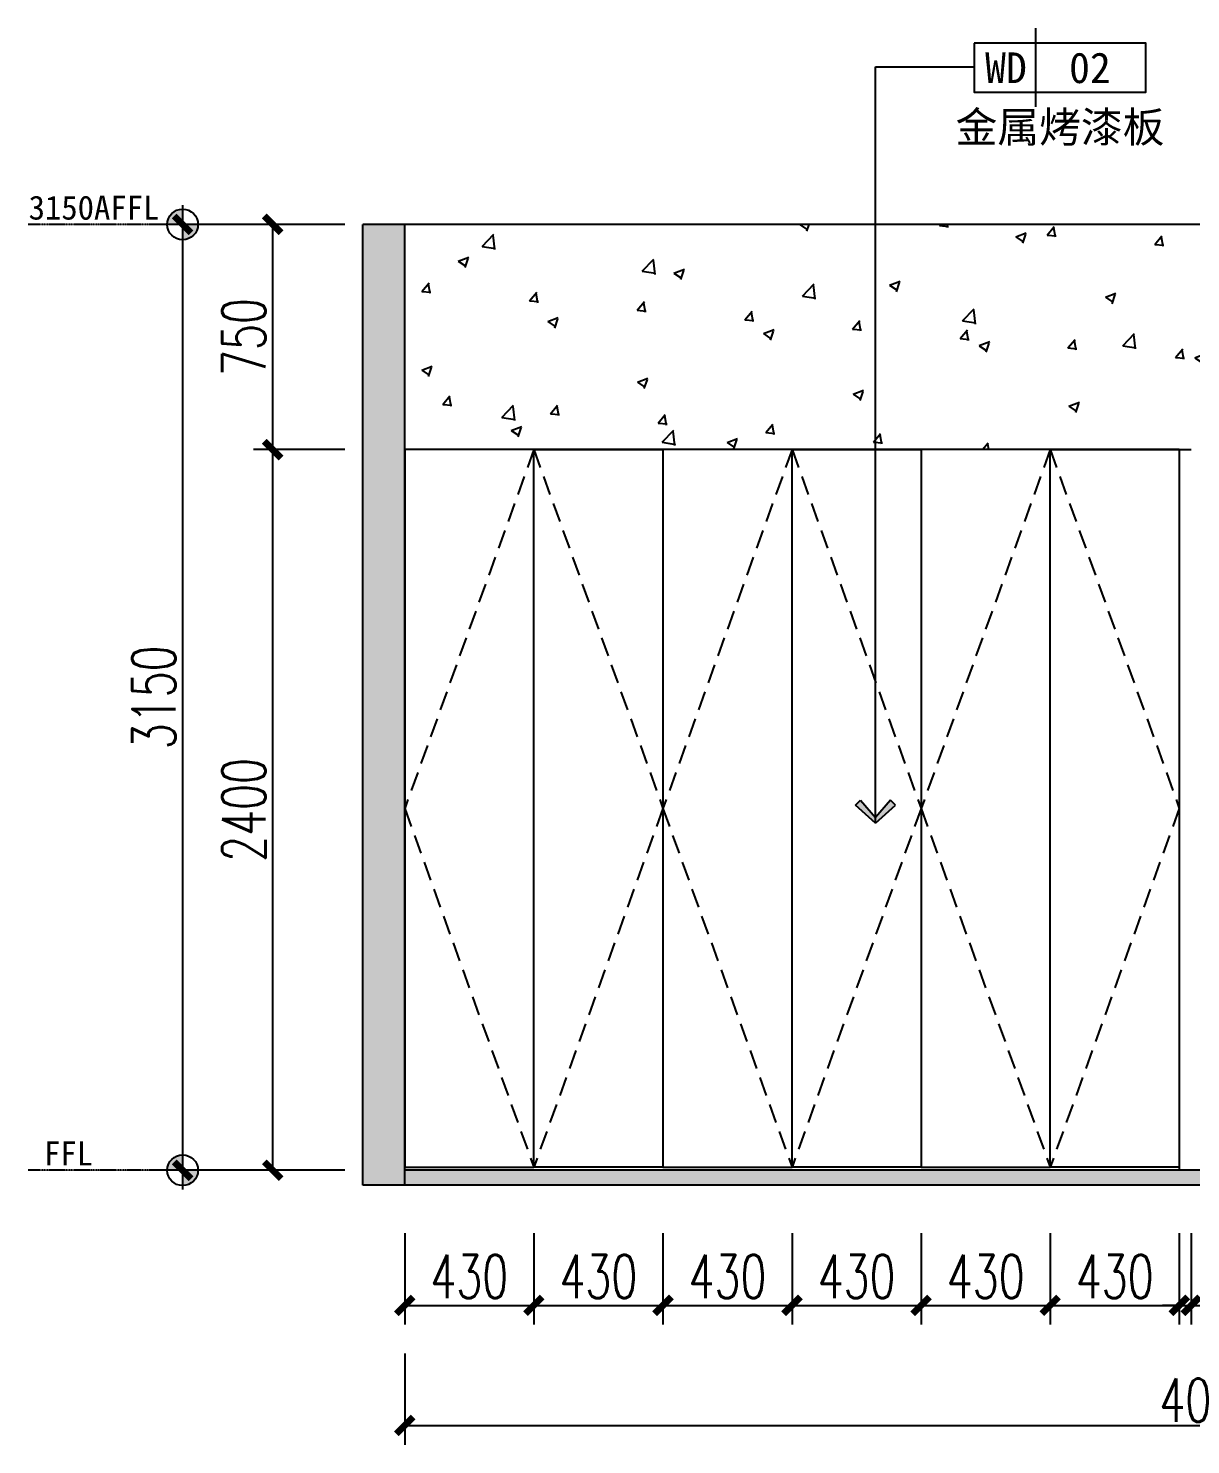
# Model space of a CAD drawing. Header units: millimetres. Extents: x 5625199 to 7433318, y -3316392 to -2552493.
# Drawn here: x 6279415 to 6283286, y -2677437 to -2672720 of the extents above; entities that cross this region are included whole.
import ezdxf
from ezdxf.enums import TextEntityAlignment as Align

# ---------------------------------------------------------------- set-up
doc = ezdxf.new("R2010")
doc.units = ezdxf.units.MM
doc.header["$PDMODE"] = 35
doc.header["$PDSIZE"] = -10
doc.linetypes.add('DASHED', pattern=[19.049999999999997, 12.7, -6.349999999999997])
doc.linetypes.add('M-CENTER', pattern=[11.25, 7.5, -1.25, 1.25, -1.25])
for name, color, linetype in [('155', 155, 'Continuous'), ('DIM', 7, 'Continuous'), ('PL-文字标注', 2, 'Continuous')]:
    doc.layers.add(name, color=color, linetype=linetype)
doc.styles.add('03.YBC-宋体2.5', font='', dxfattribs={"width": 0.8, "height": 2.5})
doc.styles.add('dop-S', font='')
doc.styles.add('标注-尺寸', font='simplex.shx', dxfattribs={"width": 0.7})
doc.styles.get('03.YBC-宋体2.5').set_extended_font_data('SimSun')
doc.styles.get('dop-S').set_extended_font_data('SimSun')
doc.dimstyles.new('90', dxfattribs={"dimscale": 0.9, "dimtxt": 150, "dimasz": 50, "dimexe": 120, "dimexo": 150, "dimgap": 30, "dimtad": 1, "dimdec": 0, "dimrnd": 5, "dimdsep": 46, "dimtxsty": '标注-尺寸', "dimblk": 'ARCHTICK', "dimcen": 0.2, "dimclrd": 8, "dimclre": 8, "dimclrt": 2, "dimadec": 0, "dimazin": 0, "dimtfac": 1, "dimtdec": 0, "dimtmove": 2, "dimatfit": 3, "dimldrblk": 'ccccc', "dimfxl": 300, "dimfxlon": 1, "dimtolj": 1, "dimtzin": 0, "dimarcsym": 0})
doc.dimstyles.new('副本 100', dxfattribs={"dimscale": 0.8, "dimtxt": 180, "dimasz": 70, "dimexe": 80, "dimexo": 100, "dimgap": 30, "dimtad": 1, "dimdec": 0, "dimrnd": 5, "dimdsep": 46, "dimtxsty": '标注-尺寸', "dimblk": 'ARCHTICK', "dimcen": 0.2, "dimdle": 5, "dimclrd": 8, "dimclre": 8, "dimclrt": 2, "dimadec": 0, "dimazin": 0, "dimtfac": 1, "dimtdec": 0, "dimtmove": 2, "dimatfit": 3, "dimldrblk": 'ccccc', "dimfxl": 300, "dimfxlon": 1, "dimtolj": 1, "dimtzin": 0, "dimarcsym": 0})

# ---------------------------------------------------------------- blocks, each defined once
blk = doc.blocks.new('_ArchTick')
at = {"color": 0, "linetype": 'ByBlock', "const_width": 0.4}
blk.add_lwpolyline([(-0.5, -0.5), (0.5, 0.5)], dxfattribs=at)
blk = doc.blocks.new('*D250')
at = {"layer": '155', "color": 8, "lineweight": -2, "ltscale": 500, "transparency": 16777216}
for p, q in [((6280668.488560697, -2676732.718903087), (6280668.488560697, -2677036.718903087)), ((6281098.480988719, -2676732.718903087), (6281098.480988719, -2677036.718903087)), ((6280664.488560696, -2676972.718903087), (6281102.480988719, -2676972.718903087))]:
    blk.add_line(p, q, dxfattribs=at)
at = {"layer": 'Defpoints', "color": 0, "transparency": 16777216}
for p in [(6281098.480988719, -2676512.718903087), (6280668.488560697, -2676572.718903087), (6281098.480988719, -2676972.718903087)]:
    blk.add_point(p, dxfattribs=at)
at = {"layer": '155', "color": 8, "linetype": 'ByBlock', "lineweight": -2, "transparency": 16777216, "xscale": 56, "yscale": 56, "zscale": 56, "rotation": 180}
blk.add_blockref('_ArchTick', (6280668.488560697, -2676972.718903087), dxfattribs=at)
at = {"layer": '155', "color": 8, "linetype": 'ByBlock', "lineweight": -2, "transparency": 16777216, "xscale": 56, "yscale": 56, "zscale": 56}
blk.add_blockref('_ArchTick', (6281098.480988719, -2676972.718903087), dxfattribs=at)
at = {"layer": '155', "color": 2, "ltscale": 500, "transparency": 16777216, "insert": (6280883.484774707, -2676876.718903086), "char_height": 144, "attachment_point": 5, "style": '标注-尺寸'}
blk.add_mtext('\\A1;430', dxfattribs=at)
blk = doc.blocks.new('ccccc')
h = blk.add_hatch(color=44)
h.dxf.hatch_style = 1
h.paths.add_polyline_path([(-1.713128774543291, -1.115298350458032), (-1.349075249163432, -1.474599215202033), (1e-16, 1e-16), (-1.349075249163432, 1.474599215202033), (-1.713128774543291, 1.115298350458032), (-0.4242640688316899, -1e-16)])
at = {"color": 44}
for p, q in [((-1.349075249163432, 1.474599215202033), (-1.713128774543291, 1.115298350458032)), ((-1.713128774543291, 1.115298350458032), (-0.4242640688316898, 0)), ((0, 0), (-1.349075249163432, 1.474599215202033)), ((-0.4242640688316898, 0), (-5.066636229632421, 0)), ((-1.713128774543291, -1.115298350458032), (-0.4242640688316898, 0)), ((0, 0), (-1.349075249163432, -1.474599215202033)), ((-1.349075249163432, -1.474599215202033), (-1.713128774543291, -1.115298350458032))]:
    blk.add_line(p, q, dxfattribs=at)
blk = doc.blocks.new('*D251')
at = {"layer": '155', "color": 8, "lineweight": -2, "ltscale": 500, "transparency": 16777216}
for p, q in [((6281098.480988719, -2676732.718903087), (6281098.480988719, -2677036.718903087)), ((6281528.473416742, -2676732.718903087), (6281528.473416742, -2677036.718903087)), ((6281094.480988719, -2676972.718903087), (6281532.473416741, -2676972.718903087))]:
    blk.add_line(p, q, dxfattribs=at)
at = {"layer": 'Defpoints', "color": 0, "transparency": 16777216}
for p in [(6281098.480988719, -2676512.718903087), (6281528.473416742, -2676512.718903087), (6281528.473416742, -2676972.718903087)]:
    blk.add_point(p, dxfattribs=at)
at = {"layer": '155', "color": 8, "linetype": 'ByBlock', "lineweight": -2, "transparency": 16777216, "xscale": 56, "yscale": 56, "zscale": 56, "rotation": 180}
blk.add_blockref('_ArchTick', (6281098.480988719, -2676972.718903087), dxfattribs=at)
at = {"layer": '155', "color": 8, "linetype": 'ByBlock', "lineweight": -2, "transparency": 16777216, "xscale": 56, "yscale": 56, "zscale": 56}
blk.add_blockref('_ArchTick', (6281528.473416742, -2676972.718903087), dxfattribs=at)
at = {"layer": '155', "color": 2, "ltscale": 500, "transparency": 16777216, "insert": (6281313.47720273, -2676876.718903086), "char_height": 144, "attachment_point": 5, "style": '标注-尺寸'}
blk.add_mtext('\\A1;430', dxfattribs=at)
blk = doc.blocks.new('*D252')
at = {"layer": '155', "color": 8, "lineweight": -2, "ltscale": 500, "transparency": 16777216}
for p, q in [((6281528.473416742, -2676732.718903087), (6281528.473416742, -2677036.718903087)), ((6281958.465844764, -2676732.718903087), (6281958.465844764, -2677036.718903087)), ((6281524.473416741, -2676972.718903087), (6281962.465844763, -2676972.718903087))]:
    blk.add_line(p, q, dxfattribs=at)
at = {"layer": 'Defpoints', "color": 0, "transparency": 16777216}
for p in [(6281528.473416742, -2676512.718903087), (6281958.465844764, -2676512.718903087), (6281958.465844764, -2676972.718903087)]:
    blk.add_point(p, dxfattribs=at)
at = {"layer": '155', "color": 8, "linetype": 'ByBlock', "lineweight": -2, "transparency": 16777216, "xscale": 56, "yscale": 56, "zscale": 56, "rotation": 180}
blk.add_blockref('_ArchTick', (6281528.473416742, -2676972.718903087), dxfattribs=at)
at = {"layer": '155', "color": 8, "linetype": 'ByBlock', "lineweight": -2, "transparency": 16777216, "xscale": 56, "yscale": 56, "zscale": 56}
blk.add_blockref('_ArchTick', (6281958.465844764, -2676972.718903087), dxfattribs=at)
at = {"layer": '155', "color": 2, "ltscale": 500, "transparency": 16777216, "insert": (6281743.469630752, -2676876.718903086), "char_height": 144, "attachment_point": 5, "style": '标注-尺寸'}
blk.add_mtext('\\A1;430', dxfattribs=at)
blk = doc.blocks.new('*D253')
at = {"layer": '155', "color": 8, "lineweight": -2, "ltscale": 500, "transparency": 16777216}
for p, q in [((6281958.465844764, -2676732.718903087), (6281958.465844764, -2677036.718903087)), ((6282388.458272786, -2676732.718903087), (6282388.458272786, -2677036.718903087)), ((6281954.465844763, -2676972.718903087), (6282392.458272786, -2676972.718903087))]:
    blk.add_line(p, q, dxfattribs=at)
at = {"layer": 'Defpoints', "color": 0, "transparency": 16777216}
for p in [(6281958.465844764, -2676512.718903087), (6282388.458272786, -2676512.718903087), (6282388.458272786, -2676972.718903087)]:
    blk.add_point(p, dxfattribs=at)
at = {"layer": '155', "color": 8, "linetype": 'ByBlock', "lineweight": -2, "transparency": 16777216, "xscale": 56, "yscale": 56, "zscale": 56, "rotation": 180}
blk.add_blockref('_ArchTick', (6281958.465844764, -2676972.718903087), dxfattribs=at)
at = {"layer": '155', "color": 8, "linetype": 'ByBlock', "lineweight": -2, "transparency": 16777216, "xscale": 56, "yscale": 56, "zscale": 56}
blk.add_blockref('_ArchTick', (6282388.458272786, -2676972.718903087), dxfattribs=at)
at = {"layer": '155', "color": 2, "ltscale": 500, "transparency": 16777216, "insert": (6282173.462058775, -2676876.718903086), "char_height": 144, "attachment_point": 5, "style": '标注-尺寸'}
blk.add_mtext('\\A1;430', dxfattribs=at)
blk = doc.blocks.new('*D254')
at = {"layer": '155', "color": 8, "lineweight": -2, "ltscale": 500, "transparency": 16777216}
for p, q in [((6282388.458272786, -2676732.718903087), (6282388.458272786, -2677036.718903087)), ((6282818.450700808, -2676732.718903087), (6282818.450700808, -2677036.718903087)), ((6282384.458272786, -2676972.718903087), (6282822.450700808, -2676972.718903087))]:
    blk.add_line(p, q, dxfattribs=at)
at = {"layer": 'Defpoints', "color": 0, "transparency": 16777216}
for p in [(6282388.458272786, -2676512.718903087), (6282818.450700808, -2676512.718903087), (6282818.450700808, -2676972.718903087)]:
    blk.add_point(p, dxfattribs=at)
at = {"layer": '155', "color": 8, "linetype": 'ByBlock', "lineweight": -2, "transparency": 16777216, "xscale": 56, "yscale": 56, "zscale": 56, "rotation": 180}
blk.add_blockref('_ArchTick', (6282388.458272786, -2676972.718903087), dxfattribs=at)
at = {"layer": '155', "color": 8, "linetype": 'ByBlock', "lineweight": -2, "transparency": 16777216, "xscale": 56, "yscale": 56, "zscale": 56}
blk.add_blockref('_ArchTick', (6282818.450700808, -2676972.718903087), dxfattribs=at)
at = {"layer": '155', "color": 2, "ltscale": 500, "transparency": 16777216, "insert": (6282603.454486796, -2676876.718903086), "char_height": 144, "attachment_point": 5, "style": '标注-尺寸'}
blk.add_mtext('\\A1;430', dxfattribs=at)
blk = doc.blocks.new('*D255')
at = {"layer": '155', "color": 8, "lineweight": -2, "ltscale": 500, "transparency": 16777216}
for p, q in [((6282818.450700808, -2676732.718903087), (6282818.450700808, -2677036.718903087)), ((6283248.44312883, -2676732.718903087), (6283248.44312883, -2677036.718903087)), ((6282814.450700808, -2676972.718903087), (6283252.44312883, -2676972.718903087))]:
    blk.add_line(p, q, dxfattribs=at)
at = {"layer": 'Defpoints', "color": 0, "transparency": 16777216}
for p in [(6282818.450700808, -2676512.718903087), (6283248.44312883, -2676512.718903087), (6283248.44312883, -2676972.718903087)]:
    blk.add_point(p, dxfattribs=at)
at = {"layer": '155', "color": 8, "linetype": 'ByBlock', "lineweight": -2, "transparency": 16777216, "xscale": 56, "yscale": 56, "zscale": 56, "rotation": 180}
blk.add_blockref('_ArchTick', (6282818.450700808, -2676972.718903087), dxfattribs=at)
at = {"layer": '155', "color": 8, "linetype": 'ByBlock', "lineweight": -2, "transparency": 16777216, "xscale": 56, "yscale": 56, "zscale": 56}
blk.add_blockref('_ArchTick', (6283248.44312883, -2676972.718903087), dxfattribs=at)
at = {"layer": '155', "color": 2, "ltscale": 500, "transparency": 16777216, "insert": (6283033.446914819, -2676876.718903086), "char_height": 144, "attachment_point": 5, "style": '标注-尺寸'}
blk.add_mtext('\\A1;430', dxfattribs=at)
blk = doc.blocks.new('*D256')
at = {"layer": '155', "color": 8, "lineweight": -2, "ltscale": 500, "transparency": 16777216}
for p, q in [((6283248.44312883, -2676732.718903087), (6283248.44312883, -2677036.718903087)), ((6283288.44312883, -2676732.718903087), (6283288.44312883, -2677036.718903087)), ((6283248.44312883, -2676972.718903087), (6283192.44312883, -2676972.718903087)), ((6283244.443128829, -2676972.718903087), (6283292.443128829, -2676972.718903087)), ((6283288.44312883, -2676972.718903087), (6283344.44312883, -2676972.718903087))]:
    blk.add_line(p, q, dxfattribs=at)
at = {"layer": 'Defpoints', "color": 0, "transparency": 16777216}
for p in [(6283248.44312883, -2676512.718903087), (6283288.44312883, -2676512.718903087), (6283288.44312883, -2676972.718903087)]:
    blk.add_point(p, dxfattribs=at)
at = {"layer": '155', "color": 8, "linetype": 'ByBlock', "lineweight": -2, "transparency": 16777216, "xscale": 56, "yscale": 56, "zscale": 56}
blk.add_blockref('_ArchTick', (6283248.44312883, -2676972.718903087), dxfattribs=at)
at = {"layer": '155', "color": 8, "linetype": 'ByBlock', "lineweight": -2, "transparency": 16777216, "xscale": 56, "yscale": 56, "zscale": 56, "rotation": 180}
blk.add_blockref('_ArchTick', (6283288.44312883, -2676972.718903087), dxfattribs=at)
at = {"layer": '155', "color": 2, "ltscale": 500, "transparency": 16777216, "insert": (6283268.443128831, -2677288.718903087), "char_height": 144, "attachment_point": 5, "style": '标注-尺寸'}
blk.add_mtext('\\A1;40', dxfattribs=at)
blk = doc.blocks.new('*D257')
at = {"layer": '155', "color": 8, "lineweight": -2, "ltscale": 500, "transparency": 16777216}
for p, q in [((6283288.44312883, -2676732.718903087), (6283288.44312883, -2677036.718903087)), ((6283738.44312883, -2676732.718903087), (6283738.44312883, -2677036.718903087)), ((6283284.443128829, -2676972.718903087), (6283742.443128829, -2676972.718903087))]:
    blk.add_line(p, q, dxfattribs=at)
at = {"layer": 'Defpoints', "color": 0, "transparency": 16777216}
for p in [(6283288.44312883, -2676512.718903087), (6283738.44312883, -2676512.718903087), (6283738.44312883, -2676972.718903087)]:
    blk.add_point(p, dxfattribs=at)
at = {"layer": '155', "color": 8, "linetype": 'ByBlock', "lineweight": -2, "transparency": 16777216, "xscale": 56, "yscale": 56, "zscale": 56, "rotation": 180}
blk.add_blockref('_ArchTick', (6283288.44312883, -2676972.718903087), dxfattribs=at)
at = {"layer": '155', "color": 8, "linetype": 'ByBlock', "lineweight": -2, "transparency": 16777216, "xscale": 56, "yscale": 56, "zscale": 56}
blk.add_blockref('_ArchTick', (6283738.44312883, -2676972.718903087), dxfattribs=at)
at = {"layer": '155', "color": 2, "ltscale": 500, "transparency": 16777216, "insert": (6283513.44312883, -2676876.718903086), "char_height": 144, "attachment_point": 5, "style": '标注-尺寸'}
blk.add_mtext('\\A1;450', dxfattribs=at)
blk = doc.blocks.new('*D371')
at = {"layer": '155', "color": 8, "lineweight": -2, "ltscale": 500, "transparency": 16777216}
for p, q in [((6280668.488560697, -2677132.718903087), (6280668.488560697, -2677436.718903087)), ((6288688.44312883, -2677132.718903087), (6288688.44312883, -2677436.718903087)), ((6280664.488560696, -2677372.718903086), (6288692.443128829, -2677372.718903086))]:
    blk.add_line(p, q, dxfattribs=at)
at = {"layer": 'Defpoints', "color": 0, "transparency": 16777216}
for p in [(6280668.488560697, -2676572.718903087), (6288688.44312883, -2676572.718903087), (6288688.44312883, -2677372.718903086)]:
    blk.add_point(p, dxfattribs=at)
at = {"layer": '155', "color": 8, "linetype": 'ByBlock', "lineweight": -2, "transparency": 16777216, "xscale": 56, "yscale": 56, "zscale": 56, "rotation": 180}
blk.add_blockref('_ArchTick', (6280668.488560697, -2677372.718903086), dxfattribs=at)
at = {"layer": '155', "color": 8, "linetype": 'ByBlock', "lineweight": -2, "transparency": 16777216, "xscale": 56, "yscale": 56, "zscale": 56}
blk.add_blockref('_ArchTick', (6288688.44312883, -2677372.718903086), dxfattribs=at)
at = {"layer": '155', "color": 2, "ltscale": 500, "transparency": 16777216, "insert": (6284678.465844763, -2677276.718903087), "char_height": 144, "attachment_point": 5, "style": '标注-尺寸'}
blk.add_mtext('\\A1;8020', dxfattribs=at)
blk = doc.blocks.new('子标高')
h = blk.add_hatch(color=256)
edge = h.paths.add_edge_path()
edge.add_arc((-600.2409431565975, 0.2411642588631366), 50.95940477876863, 89.72884797535391, 180.2711520246482, ccw=False)
edge.add_line((-599.9997788977342, 51.19999838216973), (-599.9997788977342, -3.638e-12))
edge.add_line((-599.9997788977342, 0), (-651.1997772799077, 0))
edge = h.paths.add_edge_path()
edge.add_arc((-599.7586146388712, -0.2411642588667746), 50.95940477876958, -90.27115202464557, 0.271152024646824, ccw=False)
edge.add_line((-599.9997788977342, -51.19999838217336), (-599.9997788977342, 0))
edge.add_line((-599.9997788977342, 0), (-548.7997805155609, 0))
for p, q in [((-599.9997788977342, 63.99999797771307), (-599.9997788977342, -63.9999979777167)), ((-200, 0), (-709.9997754219294, 0))]:
    blk.add_line(p, q)
at = {"linetype": 'M-CENTER', "ltscale": 0.5}
blk.add_line((-709.9997754219294, -3.63798e-11), (-1113.972843062991, 9.8225428e-09), dxfattribs=at)
at = {"color": 5}
blk.add_circle((-599.9997788977342, 0), 51.19999838217196, dxfattribs=at)
at = {"style": 'dop-S'}
blk.add_attdef('标高', (-1232.206651260485, 15.99306680168956), '', height=99.99999684017963, dxfattribs=at)
blk = doc.blocks.new('母标高')
h = blk.add_hatch(color=256)
edge = h.paths.add_edge_path()
edge.add_arc((-600.2409431565975, 0.2411642588631366), 50.95940477876863, 89.72884797535391, 180.2711520246482, ccw=False)
edge.add_line((-599.9997788977342, 51.19999838216973), (-599.9997788977342, -3.638e-12))
edge.add_line((-599.9997788977342, 0), (-651.1997772799077, 0))
edge = h.paths.add_edge_path()
edge.add_arc((-599.7586146388712, -0.2411642588667746), 50.95940477876958, -90.27115202464557, 0.271152024646824, ccw=False)
edge.add_line((-599.9997788977342, -51.19999838217336), (-599.9997788977342, 0))
edge.add_line((-599.9997788977342, 0), (-548.7997805155609, 0))
for p, q in [((-599.9997788977342, 63.99999797771307), (-599.9997788977342, -63.9999979777167)), ((-200, 0), (-709.9997754219294, 0))]:
    blk.add_line(p, q)
at = {"linetype": 'M-CENTER', "ltscale": 0.5}
blk.add_line((-709.9997754219294, -3.63798e-11), (-1113.972843062991, 9.8225428e-09), dxfattribs=at)
at = {"color": 5}
blk.add_circle((-599.9997788977342, 0), 51.19999838217196, dxfattribs=at)
at = {"style": 'dop-S'}
blk.add_attdef('标高', (-1104.391530706991, 15.99306680168956), '', height=99.99999684017963, dxfattribs=at)
blk = doc.blocks.new('*D487')
at = {"layer": '155', "color": 8, "lineweight": -2, "ltscale": 500, "transparency": 16777216}
for p, q in [((6280468.488147211, -2674122.718903086), (6280164.488147211, -2674122.718903086)), ((6280228.48814721, -2676526.718903087), (6280228.48814721, -2674118.718903086)), ((6280468.488147211, -2676522.718903087), (6280164.488147211, -2676522.718903087))]:
    blk.add_line(p, q, dxfattribs=at)
at = {"layer": 'Defpoints', "color": 0, "transparency": 16777216}
for p in [(6280228.48814721, -2674122.718903086), (6280823.329188709, -2674122.718903086), (6280823.329188709, -2676522.718903087)]:
    blk.add_point(p, dxfattribs=at)
at = {"layer": '155', "color": 8, "linetype": 'ByBlock', "lineweight": -2, "transparency": 16777216, "xscale": 56, "yscale": 56, "zscale": 56}
for p, rotation in [((6280228.48814721, -2674122.718903086), 90), ((6280228.48814721, -2676522.718903087), 270)]:
    blk.add_blockref('_ArchTick', p, dxfattribs=dict(at, rotation=rotation))
at = {"layer": '155', "color": 2, "ltscale": 500, "transparency": 16777216, "insert": (6280132.488147211, -2675322.718903087), "char_height": 144, "attachment_point": 5, "rotation": 90, "style": '标注-尺寸'}
blk.add_mtext('\\A1;2400', dxfattribs=at)
blk = doc.blocks.new('*D488')
at = {"layer": '155', "color": 8, "lineweight": -2, "ltscale": 500, "transparency": 16777216}
for p, q in [((6280468.488147211, -2673372.718903087), (6280164.488147211, -2673372.718903087)), ((6280228.48814721, -2674126.718903087), (6280228.48814721, -2673368.718903087)), ((6280468.488147211, -2674122.718903086), (6280164.488147211, -2674122.718903086))]:
    blk.add_line(p, q, dxfattribs=at)
at = {"layer": 'Defpoints', "color": 0, "transparency": 16777216}
for p in [(6280228.48814721, -2673372.718903087), (6280998.832805778, -2673372.718903087), (6280823.329188709, -2674122.718903086)]:
    blk.add_point(p, dxfattribs=at)
at = {"layer": '155', "color": 8, "linetype": 'ByBlock', "lineweight": -2, "transparency": 16777216, "xscale": 56, "yscale": 56, "zscale": 56}
for p, rotation in [((6280228.48814721, -2673372.718903087), 90), ((6280228.48814721, -2674122.718903086), 270)]:
    blk.add_blockref('_ArchTick', p, dxfattribs=dict(at, rotation=rotation))
at = {"layer": '155', "color": 2, "ltscale": 500, "transparency": 16777216, "insert": (6280132.488147211, -2673747.718903087), "char_height": 144, "attachment_point": 5, "rotation": 90, "style": '标注-尺寸'}
blk.add_mtext('\\A1;750', dxfattribs=at)
blk = doc.blocks.new('*D489')
at = {"layer": '155', "color": 8, "lineweight": -2, "ltscale": 500, "transparency": 16777216}
for p, q in [((6280168.488368314, -2673372.718903087), (6279864.488368314, -2673372.718903087)), ((6279928.488368313, -2673368.718903087), (6279928.488368313, -2676526.718903087)), ((6280168.488368314, -2676522.718903087), (6279864.488368314, -2676522.718903087))]:
    blk.add_line(p, q, dxfattribs=at)
at = {"layer": 'Defpoints', "color": 0, "transparency": 16777216}
for p in [(6280998.832805778, -2673372.718903087), (6279928.488368313, -2676522.718903087), (6280823.329188709, -2676522.718903087)]:
    blk.add_point(p, dxfattribs=at)
at = {"layer": '155', "color": 8, "linetype": 'ByBlock', "lineweight": -2, "transparency": 16777216, "xscale": 56, "yscale": 56, "zscale": 56}
for p, rotation in [((6279928.488368313, -2673372.718903087), 90), ((6279928.488368313, -2676522.718903087), 270)]:
    blk.add_blockref('_ArchTick', p, dxfattribs=dict(at, rotation=rotation))
at = {"layer": '155', "color": 2, "ltscale": 500, "transparency": 16777216, "insert": (6279832.488368314, -2674947.718903087), "char_height": 144, "attachment_point": 5, "rotation": 90, "style": '标注-尺寸'}
blk.add_mtext('\\A1;3150', dxfattribs=at)
blk = doc.blocks.new('*U612')
at = {"color": 50}
blk.add_line((-9.000000000004574, 3.200000000014711), (-9.000000000004574, -3.200000000014711), dxfattribs=at)
at = {"color": 150}
blk.add_lwpolyline([(-14.00000000000457, 2.000000000014665), (-13.99999999999542, -2.000000000014665), (4.5759e-12, -2.000000000014665), (-4.5759e-12, 2.000000000014665)], close=True, dxfattribs=at)
at = {"color": 50, "style": '03.YBC-宋体2.5', "flags": 8}
for tag, p in [('PT', (-11.41203370425435, -0.0169426641272139)), ('01', (-4.560573803961943, -0.0169426641272139)), ('材料名称', (-7.000000000004575, -4.854991556547588))]:
    blk.add_attdef(tag, text='', height=2.5, dxfattribs=at).set_placement(p, align=Align.MIDDLE_CENTER)

msp = doc.modelspace()

# ---------------------------------------------------------------- hatches: boundary and pattern name
at = {"layer": '155', "ltscale": 500}
h = msp.add_hatch(dxfattribs=at)
h.set_pattern_fill('钢筋混凝土', color=250, scale=3, angle=180)
h.set_pattern_definition([(45, (287526.7408293976, -417409.755274), (-5.303300858899105, 5.303300858899106), []), (50, (287526.7408293976, -417409.755274), (21.5178054780226, -1.882564049477857), [2.249999999999997, -24.74999999999999]), (355, (287526.7408293976, -417409.755274), (-4.162540008390001, 22.56576401100035), [1.799999999999999, -19.8]), (100.4514, (287528.5339797976, -417409.9121542001), (17.35528145142065, 20.68318626182861), [1.912205699999999, -21.03426335999998]), (46.18419999999999, (287526.7408293976, -417403.755274), (32.01723145876933, -4.96557042987055), [3.375, -37.125]), (96.6356, (287529.4089317476, -417404.16907321), (28.0398811664611, 29.22353612701324), [2.86830864, -31.55139]), (351.1842000000001, (287526.7408293976, -417403.755274), (28.03985835400882, 29.22355802775973), [2.7, -29.7]), (20.99999999999999, (287529.7408293976, -417405.255274), (17.90721156355385, -12.07856671996017), [2.25, -24.75]), (326, (287529.7408293976, -417405.255274), (7.299459957647467, 21.75450135140559), [1.799999999999998, -19.79999999999998]), (71.4514, (287531.2330963876, -417406.26182218), (25.20667885744471, 9.675914901298569), [1.912205699999999, -21.03426336]), (37.50000000000001, (287526.7408293976, -417409.755274), (0.3647956595187167, 9.986815614939346), [0, -19.56, 0, -20.1, 0, -19.875]), (7.499999999999991, (287526.7408293976, -417409.755274), (7.892086123264458, 11.8323513564708), [0, -11.45999999999999, 0, -19.10999999999998, 0, -7.574999999999995]), (327.5, (287520.0508293976, -417409.755274), (16.01467308517227, -0.6766461520313927), [0, -7.499999999999998, 0, -23.39999999999999, 0, -31.04999999999999]), (317.5, (287517.0508293976, -417409.755274), (17.49558508027159, 3.003149469969531), [0, -9.75, 0, -15.54, 0, -22.05])])
h.paths.add_polyline_path([(6280528.488147211, -2673372.718903087), (6280528.488147211, -2676572.718903087), (6280668.488560697, -2676572.718903087), (6280668.488560697, -2673372.718903087)])
h.paths.add_polyline_path([(6288688.44312883, -2673372.718903087), (6288688.44312883, -2676572.718903087), (6288828.074140567, -2676572.718903087), (6288828.074140567, -2673372.718903087)])
h = msp.add_hatch(dxfattribs=at)
h.set_pattern_fill('砂石碎砖', color=250, scale=50)
h.set_pattern_definition([(50, (273402.824621, -417409.755274), (358.6300905343323, -31.37606684850995), [37.5, -412.5]), (355, (273402.824621, -417409.755274), (-69.37566331981854, 376.0960665449608), [30, -330]), (100.4514, (273432.710461, -417412.3699439999), (289.2546908570108, 344.7197710304768), [31.870095, -350.571055]), (46.1842, (273402.824621, -417309.7552739999), (533.620521426545, -82.75950439514035), [56.25, -618.75]), (96.6356, (273447.2929935, -417316.6519275), (467.3313507877494, 487.0589352191122), [47.805144, -525.8564999999999]), (351.1842000000001, (273402.824621, -417309.7552739999), (467.3309725668136, 487.0593004626623), [45, -495]), (21, (273452.824621, -417334.755274), (298.4535257008629, -201.309444399089), [37.5, -412.5]), (326, (273452.824621, -417334.755274), (121.6576688624226, 362.5750205662513), [30, -330]), (71.4514, (273477.6957375, -417351.531077), (420.1113142907449, 161.2652483549762), [31.870095, -350.571055])])
h.paths.add_polyline_path([(6280668.488560697, -2673372.718903087), (6280668.488560697, -2674122.718903086), (6283248.44312883, -2674122.718903086), (6283288.44312883, -2674122.718903086), (6288688.44312883, -2674122.718903086), (6288688.44312883, -2673372.718903087)])
h = msp.add_hatch(color=250, dxfattribs=at)
h.dxf.hatch_style = 1
h.paths.add_polyline_path([(6280668.488560697, -2676572.718903087), (6288688.44312883, -2676572.718903087), (6288688.44312883, -2676522.718903087), (6280668.488560697, -2676522.718903087)])

# ---------------------------------------------------------------- linework, layer by layer
at = {"color": 8, "linetype": 'DASHED', "ltscale": 5}
for points in [[(6281098.480988719, -2674122.718903086), (6280668.488560697, -2675317.718903087), (6281098.480988719, -2676512.718903087)], [(6281098.480988719, -2674122.718903086), (6281528.473416742, -2675317.718903087), (6281098.480988719, -2676512.718903087)], [(6281958.465844764, -2674122.718903086), (6281528.473416742, -2675317.718903087), (6281958.465844764, -2676512.718903087)], [(6281958.465844764, -2674122.718903086), (6282388.458272786, -2675317.718903087), (6281958.465844764, -2676512.718903087)], [(6282818.450700808, -2674122.718903086), (6282388.458272786, -2675317.718903087), (6282818.450700808, -2676512.718903087)], [(6282818.450700808, -2674122.718903086), (6283248.44312883, -2675317.718903087), (6282818.450700808, -2676512.718903087)]]:
    msp.add_lwpolyline(points, dxfattribs=at)
at = {"layer": '155', "color": 0, "ltscale": 500}
for p, q in [((6280528.488147211, -2676572.718903087), (6280528.488147211, -2673372.718903087)), ((6288828.074140567, -2673372.718903087), (6280528.488147211, -2673372.718903087)), ((6280668.488560697, -2676572.718903087), (6280668.488560697, -2673372.718903087)), ((6288688.44312883, -2676522.718903087), (6280668.488560697, -2676522.718903087)), ((6288828.074140567, -2676572.718903087), (6280528.488147211, -2676572.718903087))]:
    msp.add_line(p, q, dxfattribs=at)
at = {"layer": '155', "color": 4, "ltscale": 500}
for q in [(6280668.488560697, -2674122.718903086), (6283248.44312883, -2676522.718903087), (6283288.44312883, -2674122.718903086)]:
    msp.add_line((6283248.44312883, -2674122.718903086), q, dxfattribs=at)
for points in [[(6281098.480988719, -2674122.718903086), (6280668.488560697, -2674122.718903086), (6280668.488560697, -2676512.718903087), (6281098.480988719, -2676512.718903087)], [(6281098.480988719, -2674122.718903086), (6281528.473416742, -2674122.718903086), (6281528.473416742, -2676512.718903087), (6281098.480988719, -2676512.718903087)], [(6281958.465844764, -2674122.718903086), (6281528.473416742, -2674122.718903086), (6281528.473416742, -2676512.718903087), (6281958.465844764, -2676512.718903087)], [(6281958.465844764, -2674122.718903086), (6282388.458272786, -2674122.718903086), (6282388.458272786, -2676512.718903087), (6281958.465844764, -2676512.718903087)], [(6282818.450700808, -2674122.718903086), (6282388.458272786, -2674122.718903086), (6282388.458272786, -2676512.718903087), (6282818.450700808, -2676512.718903087)], [(6282818.450700808, -2674122.718903086), (6283248.44312883, -2674122.718903086), (6283248.44312883, -2676512.718903087), (6282818.450700808, -2676512.718903087)]]:
    msp.add_lwpolyline(points, close=True, dxfattribs=at)

# ---------------------------------------------------------------- block references
ref = msp.add_blockref('*U612', (6283136.96365953, -2672850.230090135), dxfattribs=dict(xscale=40.82399999999999, yscale=40.82399999999999, zscale=40.82399999999999))
ref.add_attrib('材料名称', '金属烤漆板', dxfattribs={"color": 50, "height": 102.06, "style": '03.YBC-宋体2.5'}).set_placement((6282851.195659531, -2673048.43026544), align=Align.MIDDLE_CENTER)
ref.add_attrib('01', '02', dxfattribs={"color": 50, "height": 102.06, "style": '03.YBC-宋体2.5'}).set_placement((6282950.782794557, -2672850.921757455), align=Align.MIDDLE_CENTER)
ref.add_attrib('PT', 'WD', dxfattribs={"color": 50, "height": 102.06, "style": '03.YBC-宋体2.5'}).set_placement((6282671.078795589, -2672850.921757455), align=Align.MIDDLE_CENTER)
at = {"layer": 'PL-文字标注', "color": 4, "linetype": 'M-CENTER'}
ref = msp.add_blockref('子标高', (6280528.488147211, -2673372.718903087), dxfattribs=at)
ref.add_attrib('标高', '3150AFFL', (6279415.589614266, -2673356.725836285), dxfattribs={"layer": '0', "height": 80, "style": 'dop-S'})
ref = msp.add_blockref('母标高', (6280528.488147211, -2676522.718903087), dxfattribs=at)
ref.add_attrib('标高', 'FFL', (6279466.778174006, -2676506.725836285), dxfattribs={"layer": '0', "height": 80, "style": 'dop-S'})

# ---------------------------------------------------------------- dimensions: what is measured, and where the dimension line sits
at = {"layer": '155', "ltscale": 500}
for base, p1, p2, picture, middle in [((6279928.488368313, -2676522.718903087), (6280998.832805778, -2673372.718903087), (6280823.329188709, -2676522.718903087), '*D489', (6279832.488368314, -2674947.718903087)), ((6280228.48814721, -2673372.718903087), (6280823.329188709, -2674122.718903086), (6280998.832805778, -2673372.718903087), '*D488', (6280132.488147211, -2673747.718903087)), ((6280228.48814721, -2674122.718903086), (6280823.329188709, -2676522.718903087), (6280823.329188709, -2674122.718903086), '*D487', (6280132.488147211, -2675322.718903087))]:
    dim = msp.add_linear_dim(base=base, p1=p1, p2=p2, angle=90, dimstyle='副本 100', dxfattribs=at)
    dim.commit()
    dim.dimension.update_dxf_attribs({"geometry": picture, "text_midpoint": middle})
for base, p1, p2, picture, middle in [((6281098.480988719, -2676972.718903087), (6280668.488560697, -2676572.718903087), (6281098.480988719, -2676512.718903087), '*D250', (6280883.484774707, -2676876.718903086)), ((6281528.473416742, -2676972.718903087), (6281098.480988719, -2676512.718903087), (6281528.473416742, -2676512.718903087), '*D251', (6281313.47720273, -2676876.718903086)), ((6281958.465844764, -2676972.718903087), (6281528.473416742, -2676512.718903087), (6281958.465844764, -2676512.718903087), '*D252', (6281743.469630752, -2676876.718903086)), ((6282388.458272786, -2676972.718903087), (6281958.465844764, -2676512.718903087), (6282388.458272786, -2676512.718903087), '*D253', (6282173.462058775, -2676876.718903086)), ((6282818.450700808, -2676972.718903087), (6282388.458272786, -2676512.718903087), (6282818.450700808, -2676512.718903087), '*D254', (6282603.454486796, -2676876.718903086)), ((6283248.44312883, -2676972.718903087), (6282818.450700808, -2676512.718903087), (6283248.44312883, -2676512.718903087), '*D255', (6283033.446914819, -2676876.718903086)), ((6283288.44312883, -2676972.718903087), (6283248.44312883, -2676512.718903087), (6283288.44312883, -2676512.718903087), '*D256', (6283268.443128831, -2677288.718903087)), ((6283738.44312883, -2676972.718903087), (6283288.44312883, -2676512.718903087), (6283738.44312883, -2676512.718903087), '*D257', (6283513.44312883, -2676876.718903086)), ((6288688.44312883, -2677372.718903086), (6280668.488560697, -2676572.718903087), (6288688.44312883, -2676572.718903087), '*D371', (6284678.465844763, -2677276.718903087))]:
    dim = msp.add_linear_dim(base=base, p1=p1, p2=p2, dimstyle='副本 100', dxfattribs=at)
    dim.commit()
    dim.dimension.update_dxf_attribs({"geometry": picture, "text_midpoint": middle})

# ---------------------------------------------------------------- leaders
at = {"layer": 'DIM'}
msp.add_leader([(6282236.418901845, -2675367.344559622), (6282236.418901845, -2672847.663838955), (6282563.632830061, -2672847.663838955)], dimstyle='90', dxfattribs=at)

doc.saveas('drawing.dxf')
